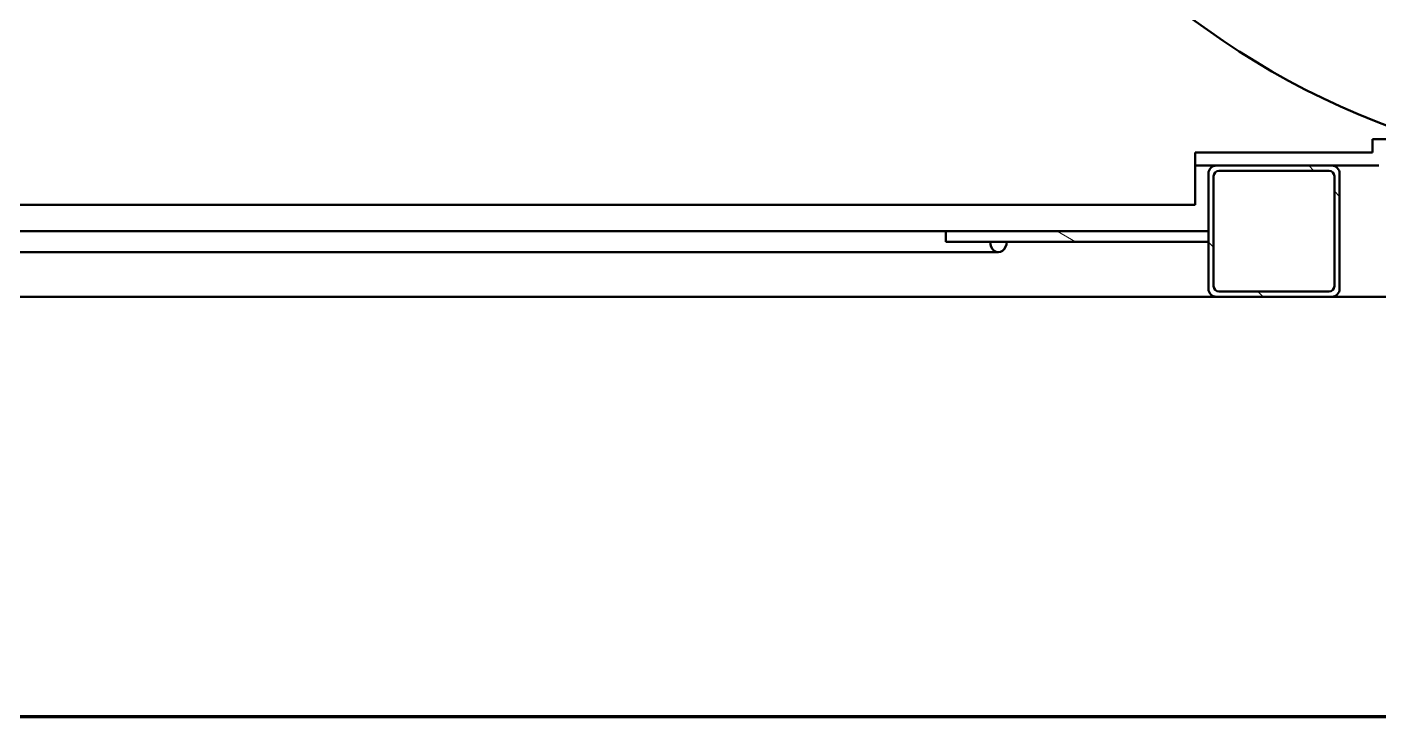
# Model space of a CAD drawing. Header units: millimetres. Extents: x 1510 to 10524, y 7125 to 13164.
# Drawn here: x 7906.7 to 8009.7, y 12557.6 to 12610.2 of the extents above; entities that cross this region are included whole.
import ezdxf

# ---------------------------------------------------------------- set-up
doc = ezdxf.new("R2010")
doc.units = ezdxf.units.MM
doc.header["$LTSCALE"] = 4
for name, color, linetype, lineweight in [('Border (ISO)', 7, 'Continuous', 70), ('Hatch (ISO)', 7, 'Continuous', 18), ('Visible (ISO)', 7, 'Continuous', 50)]:
    doc.layers.add(name, color=color, linetype=linetype, lineweight=lineweight)

# ---------------------------------------------------------------- blocks, each defined once
blk = doc.blocks.new('Borders right top border')
at = {"layer": 'Border (ISO)'}
blk.add_line((293, 4), (4, 4), dxfattribs=at)

msp = doc.modelspace()

# ---------------------------------------------------------------- hatches: boundary and pattern name
at = {"layer": 'Hatch (ISO)'}
h = msp.add_hatch(dxfattribs=at)
h.set_pattern_fill('ANSI31', color=256, scale=76.2, angle=90.0002, style=0)
h.set_pattern_definition([(135.0002, (7708.099, 12545.631), (-6.73517, -6.73522), [])])
edge = h.paths.add_edge_path()
edge.add_line((8006.08, 12599.65), (7997.28, 12599.65))
edge.add_ellipse((7997.28, 12599.05), major_axis=(-0.6, 0), ratio=1, start_angle=270, end_angle=360)
edge.add_line((7996.68, 12599.05), (7996.68, 12594.65))
edge.add_line((7996.68, 12594.65), (7996.68, 12593.85))
edge.add_line((7996.68, 12593.85), (7996.68, 12590.25))
edge.add_ellipse((7997.28, 12590.25), major_axis=(0, -0.6), ratio=1, start_angle=270, end_angle=360)
edge.add_line((7997.28, 12589.65), (8006.08, 12589.65))
edge.add_ellipse((8006.08, 12590.25), major_axis=(0.6, 0), ratio=1, start_angle=270, end_angle=360)
edge.add_line((8006.68, 12590.25), (8006.68, 12599.05))
edge.add_ellipse((8006.08, 12599.05), major_axis=(0, 0.6), ratio=1, start_angle=270, end_angle=360)
edge = h.paths.add_edge_path(flags=0)
edge.add_ellipse((7997.48, 12598.85), major_axis=(0, 0.4), ratio=1, start_angle=0, end_angle=90)
edge.add_line((7997.08, 12598.85), (7997.08, 12590.45))
edge.add_ellipse((7997.48, 12590.45), major_axis=(-0.4, 0), ratio=1, start_angle=0, end_angle=90)
edge.add_line((7997.48, 12590.05), (8005.88, 12590.05))
edge.add_ellipse((8005.88, 12590.45), major_axis=(0, -0.4), ratio=1, start_angle=0, end_angle=90)
edge.add_line((8006.28, 12590.45), (8006.28, 12598.85))
edge.add_ellipse((8005.88, 12598.85), major_axis=(0.4, 0), ratio=1, start_angle=0, end_angle=90)
edge.add_line((8005.88, 12599.25), (7997.48, 12599.25))
h = msp.add_hatch(dxfattribs=at)
h.set_pattern_fill('ANSI31', color=256, scale=76.2, angle=105.0002, style=0)
h.set_pattern_definition([(150.0002, (7708.099, 12545.631), (-4.76246, -8.2489), [])])
h.paths.add_polyline_path([(7996.68, 12593.85), (7996.68, 12594.65), (7976.68, 12594.65), (7976.68, 12593.85)])

# ---------------------------------------------------------------- linework, layer by layer
at = {"layer": 'Visible (ISO)'}
for p, q in [((8013.31, 12601.65), (8009.18, 12601.65)), ((8009.18, 12601.65), (8009.18, 12600.65)), ((8009.18, 12600.65), (7995.68, 12600.65)), ((7995.68, 12600.65), (7995.68, 12596.65)), ((7995.68, 12599.65), (7997.28, 12599.65)), ((8006.08, 12599.65), (7997.28, 12599.65)), ((7997.48, 12599.25), (8005.88, 12599.25)), ((8006.08, 12599.65), (8009.68, 12599.65)), ((7996.68, 12599.05), (7996.68, 12590.25)), ((7997.08, 12590.45), (7997.08, 12598.85)), ((8006.28, 12598.85), (8006.28, 12590.45)), ((8006.68, 12590.25), (8006.68, 12599.05)), ((7995.68, 12596.65), (7777.68, 12596.65)), ((7976.68, 12594.65), (7809.79, 12594.65)), ((7996.68, 12594.65), (7976.68, 12594.65)), ((7976.68, 12594.65), (7976.68, 12593.85)), ((7996.68, 12593.85), (7996.68, 12594.65)), ((7980.68, 12593.05), (7809.79, 12593.05)), ((7976.68, 12593.85), (7996.68, 12593.85)), ((8005.88, 12590.05), (7997.48, 12590.05)), ((7775.88, 12589.65), (7997.28, 12589.65)), ((7997.28, 12589.65), (8006.08, 12589.65)), ((8006.08, 12589.65), (8227.28, 12589.65))]:
    msp.add_line(p, q, dxfattribs=at)
msp.add_circle((8031.68, 12659.4), 60.6, dxfattribs=at)
for centre, radius, start, end in [((7997.28, 12599.05), 0.6, 90, 180), ((7997.48, 12598.85), 0.4, 90, 180), ((8005.88, 12598.85), 0.4, 0, 90), ((8006.08, 12599.05), 0.6, 0, 90), ((7997.28, 12590.25), 0.6, 180, 270), ((7997.48, 12590.45), 0.4, 180, 270), ((8005.88, 12590.45), 0.4, 270, 0), ((8006.08, 12590.25), 0.6, 270, 0)]:
    msp.add_arc(centre, radius, start, end, dxfattribs=at)
msp.add_ellipse((7980.68, 12593.85), major_axis=(0, -0.8), ratio=0.792149, start_param=4.712389, end_param=7.853982, dxfattribs=at)

# ---------------------------------------------------------------- block references
at = {"xscale": 3, "yscale": 3, "zscale": 3}
msp.add_blockref('Borders right top border', (7708.1, 12545.63), dxfattribs=at)

doc.saveas('drawing.dxf')
